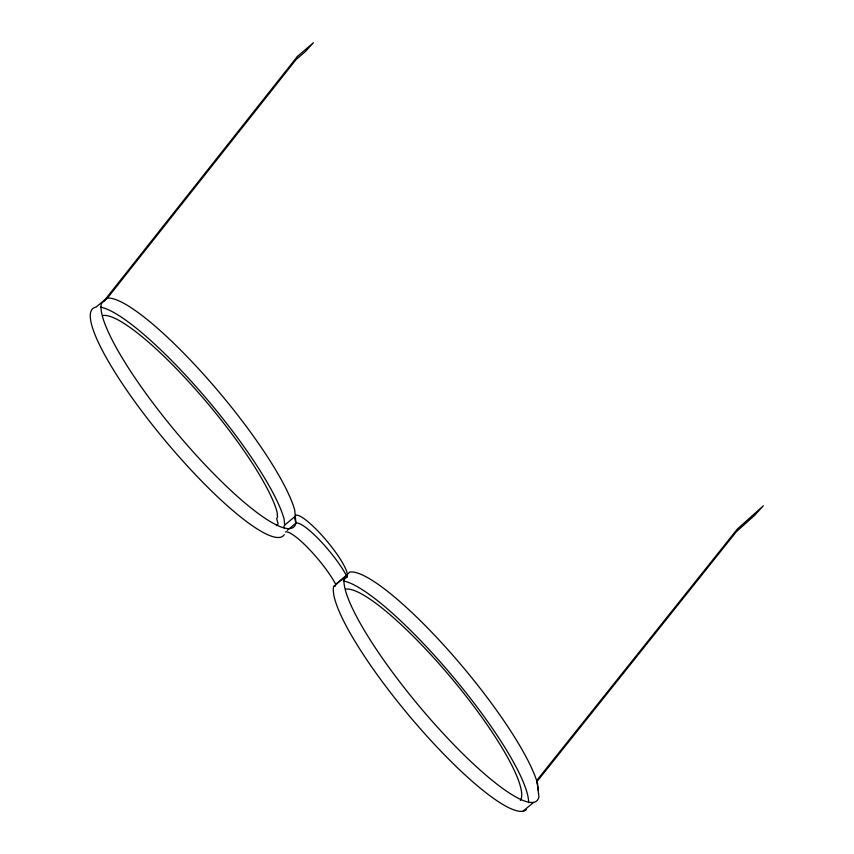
<?xml version="1.0" encoding="UTF-8"?>
<svg xmlns="http://www.w3.org/2000/svg" width="854" height="854" viewBox="0 0 854 854"><rect width="100%" height="100%" fill="white"/><g stroke="black" fill="none" stroke-linecap="round" stroke-linejoin="round"><path stroke-width="1.28" d="M295.292 516.222L284.67 525.093L283.87 526.438L284.457 528.637M538.298 790.452L536.867 780.342L737.525 528.872L763.295 505.856L754.669 515.314L736.361 531.679L537.113 781.399L538.917 796.942A148.244 29.314 50.1 0 1 433.618 722.911A148.244 29.314 50.1 0 1 344.301 577.571L349.681 572.073A148.244 29.314 50.1 0 1 449.599 651.602A148.244 29.314 50.1 0 1 537.668 783.972M287.264 530.334L295.954 523.075L294.705 510.116A148.244 29.314 50.1 0 0 206.636 377.735A148.244 29.314 50.1 0 0 106.718 298.217L101.338 303.704A148.244 29.314 50.1 0 0 190.655 449.044A148.244 29.314 50.1 0 0 295.954 523.075A42.198 8.348 50.1 0 1 317.41 537.849A42.198 8.348 50.1 0 1 344.183 571.593L347.14 576.898L343.276 580.122M276.472 525.669L278.105 524.004L276.675 518.602L277.55 517.14L277.038 511.888A137.377 27.168 50.1 0 0 195.427 389.221A137.377 27.168 50.1 0 0 102.832 315.532M285.332 531.946A42.198 8.348 50.1 0 1 306.789 546.72A42.198 8.348 50.1 0 1 333.562 580.464L335.718 584.349L336.519 583.538M106.718 298.217L96.096 307.088A148.244 29.314 50.1 0 0 163.263 438.337A148.244 29.314 50.1 0 0 284.265 534.636M335.718 584.349L347.14 574.667M526.416 809.528A148.244 29.314 50.1 0 1 416.645 724.523A148.244 29.314 50.1 0 1 333.668 586.442L344.301 577.571L347.14 576.898L347.14 572.927A40.245 7.953 50.1 0 0 323.175 536.739A40.245 7.953 50.1 0 0 295.911 515.186L294.502 517.567L295.954 523.075M522.915 811.3L533.536 802.429M333.668 586.442L335.569 585.993M536.867 780.342L537.113 781.399M284.67 525.093L284.083 518.986A148.244 29.314 50.1 0 0 201.651 393.043A148.244 29.314 50.1 0 0 100.526 307.162M343.489 581.019A148.244 29.314 50.1 0 1 453.421 677.243A148.244 29.314 50.1 0 1 528.626 802.685M345.614 589.153A137.675 27.221 50.1 0 1 453.976 681.193A137.675 27.221 50.1 0 1 520.374 800.486M297.427 56.428L104.028 300.96L107.882 297.512L296.06 59.577L305.091 51.838L313.45 42.7L297.427 56.428"/></g></svg>
